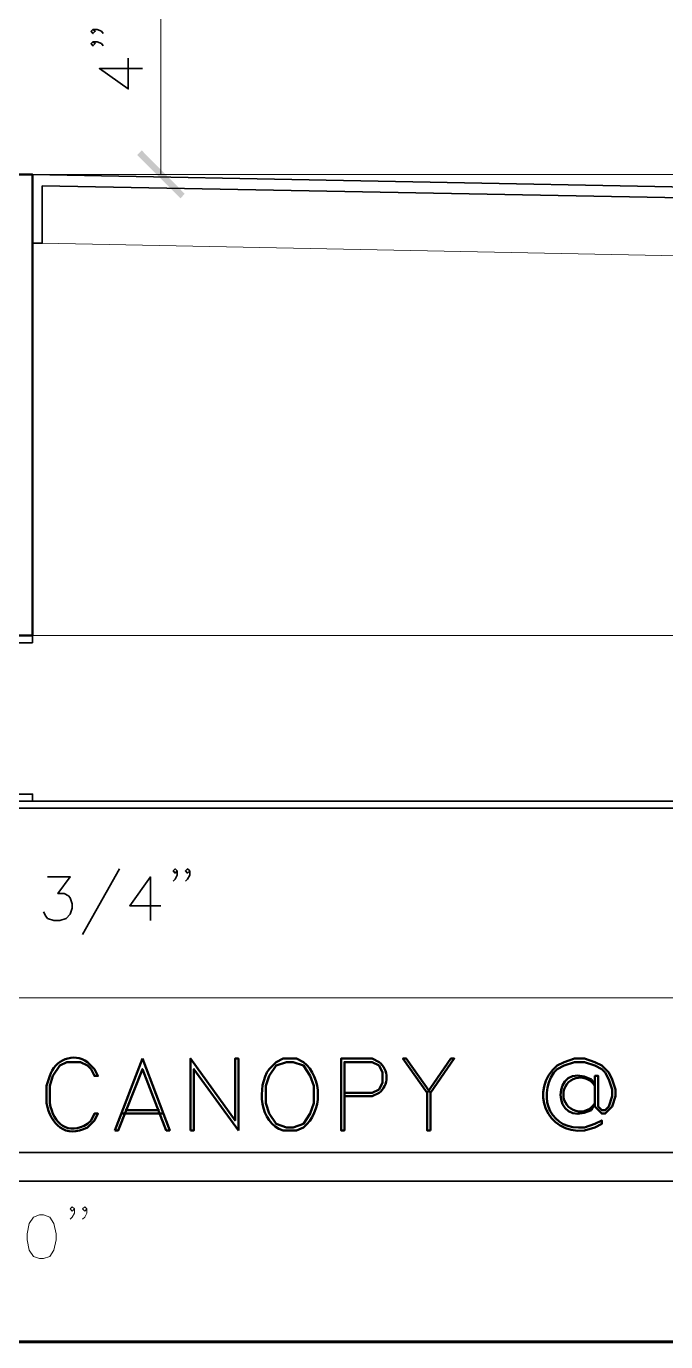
# Model space of a CAD drawing. Header units: inches. Extents: x 5 to 516, y -193 to 129.
# Drawn here: x 85.877 to 87.727, y -169.692 to -165.887 of the extents above; entities that cross this region are included whole.
import ezdxf

# ---------------------------------------------------------------- set-up
doc = ezdxf.new("R2010")
doc.units = ezdxf.units.IN
doc.header["$MEASUREMENT"] = 0
doc.layers.add('PDF8_Geometry', color=7, linetype='Continuous')
doc.layers.add('PDF8_Solid Fills', color=7, linetype='Continuous')

msp = doc.modelspace()

# ---------------------------------------------------------------- hatches: boundary and pattern name
at = {"layer": 'PDF8_Solid Fills', "transparency": 33554559}
msp.add_hatch(color=256, dxfattribs=at).paths.add_polyline_path([(86.2110717, -166.2457823), (86.1977384, -166.2591156), (86.3232945, -166.3846706), (86.3355162, -166.3713378)])

# ---------------------------------------------------------------- linework, layer by layer
at = {"layer": 'PDF8_Geometry', "lineweight": 15}
for points in [[(86.2666273, -165.6491138), (86.2666273, -166.3157805)], [(85.8910712, -166.3157805), (91.2288492, -166.3157805)], [(85.9744045, -166.3157805), (86.3921823, -166.3157805)], [(90.8655159, -166.6124476), (85.9232932, -166.5146698)], [(85.8955154, -167.649114), (88.0932934, -167.649114)], [(91.5832939, -168.6980032), (85.5621821, -168.6980032), (85.1032931, -168.6980032)], [(86.0166273, -169.3080045), (86.0099606, -169.3146711), (86.004405, -169.3080045), (86.0099606, -169.3024489), (86.0166273, -169.3080045), (86.0166273, -169.3202267), (86.0099606, -169.3324489), (86.004405, -169.3380045)], [(86.0521814, -169.3080045), (86.0466258, -169.3146711), (86.0399592, -169.3080045), (86.0466258, -169.3024489), (86.0521814, -169.3080045), (86.0521814, -169.3202267), (86.0466258, -169.3324489), (86.0399592, -169.3380045)]]:
    msp.add_lwpolyline(points, dxfattribs=at)
at = {"layer": 'PDF8_Geometry', "lineweight": 35}
for points in [[(86.0699607, -165.8957818), (86.0766274, -165.9013373), (86.0699607, -165.908004), (86.0644051, -165.9013373), (86.0699607, -165.8957818), (86.0821829, -165.8957818), (86.0944051, -165.9013373), (86.0999607, -165.908004)], [(86.0699607, -165.9313382), (86.0766274, -165.9368937), (86.0699607, -165.9435604), (86.0644051, -165.9368937), (86.0699607, -165.9313382), (86.0821829, -165.9313382), (86.0944051, -165.9368937), (86.0999607, -165.9435604)], [(86.2132944, -166.009115), (86.0888499, -166.009115), (86.1721833, -166.0680039), (86.1721833, -165.979115)], [(90.8955158, -166.4124489), (85.8955154, -166.3157823)], [(85.9232932, -166.3480049), (85.9232932, -166.5146715), (85.8955154, -166.5146715), (85.8955154, -166.3157826)], [(90.8655159, -166.6124478), (90.8655159, -166.4413367), (85.9232932, -166.3480033)], [(85.1032926, -168.149114), (85.1032926, -167.649114), (85.8955149, -167.649114), (85.8955149, -167.6702251)], [(85.8955154, -167.6702254), (85.1455154, -167.6702254), (85.1366265, -167.6713365), (85.1299598, -167.6757809), (85.1255154, -167.6835587), (85.1244043, -167.6913365)], [(88.0932944, -168.1491148), (88.0932944, -168.1291148), (85.103294, -168.1291148)], [(85.8955154, -168.1291146), (85.8955154, -168.1080035), (85.1455154, -168.1080035)], [(88.0932944, -168.149114), (85.103294, -168.149114)], [(85.9388504, -168.348005), (86.0044059, -168.348005), (85.9688504, -168.3957828), (85.9866282, -168.3957828), (85.9988504, -168.4024495), (86.0044059, -168.408005), (86.0099615, -168.4257828), (86.0099615, -168.438005), (86.0044059, -168.4557828), (85.9921837, -168.468005), (85.9744059, -168.4735606), (85.9566282, -168.4735606), (85.9388504, -168.468005), (85.9332948, -168.4613384), (85.9266282, -168.4491161)], [(86.1466276, -168.3246715), (86.039961, -168.5146715)], [(86.2366274, -168.4735606), (86.2366274, -168.348005), (86.1766274, -168.4313384), (86.2666274, -168.4313384)], [(86.3132943, -168.3302257), (86.3077388, -168.3368924), (86.3021832, -168.3302257), (86.3077388, -168.3246701), (86.3132943, -168.3302257), (86.3132943, -168.3424479), (86.3077388, -168.3546701), (86.3021832, -168.3602257)], [(86.3499606, -168.3302257), (86.343294, -168.3368924), (86.3377384, -168.3302257), (86.343294, -168.3246701), (86.3499606, -168.3302257), (86.3499606, -168.3424479), (86.343294, -168.3546701), (86.3377384, -168.3602257)], [(84.0132928, -169.1446698), (90.1788489, -169.1446698)], [(84.0132928, -169.2280032), (90.1788489, -169.2280032)]]:
    msp.add_lwpolyline(points, dxfattribs=at)
at = {"layer": 'PDF8_Geometry', "lineweight": 50}
for points in [[(85.8955154, -167.6280029), (85.8955154, -167.649114), (85.8955154, -166.3157805), (85.5621821, -166.3157805), (85.5621821, -167.649114), (85.8955154, -167.649114)], [(85.9455145, -169.0024487), (85.9455145, -168.9524487), (85.9544034, -168.9235598), (85.9744034, -168.8935598), (85.9944034, -168.8835598), (86.0344034, -168.8835598), (86.0544034, -168.8935598), (86.0644034, -168.9035598), (86.0744034, -168.9235598), (86.0844034, -168.9235598), (86.0744034, -168.9035598), (86.0544034, -168.8835598)], [(86.2132939, -168.8735584), (86.1332939, -169.0813362)], [(86.2132939, -168.8735606), (86.2921828, -169.0813384), (86.2821828, -169.0813384), (86.2132939, -168.9035606), (86.1432939, -169.0813384), (86.1332939, -169.0813384)], [(86.4910717, -169.0813362), (86.4910717, -168.8735584), (86.4810717, -168.8735584), (86.4810717, -169.0524473), (86.3521828, -168.8735584), (86.3521828, -169.0813362)], [(86.6788487, -168.8835584), (86.6588487, -168.8735584), (86.6199598, -168.8735584), (86.5999598, -168.8835584), (86.5799598, -168.9035584)], [(87.0466283, -168.9724473), (86.9766282, -168.8735584), (86.9666282, -168.8735584), (87.0366283, -168.9724473), (87.0366283, -169.0813362), (87.0466283, -169.0813362)], [(87.0466267, -169.0813362), (87.0466267, -168.9724473), (87.1155156, -168.8735584), (87.1055156, -168.8735584), (87.0366267, -168.9724473)], [(87.4032949, -168.9135598), (87.413295, -168.9035598), (87.433295, -168.8935598), (87.463295, -168.8835598), (87.4921838, -168.8835598), (87.5221838, -168.8935598), (87.5421838, -168.9035598), (87.5521839, -168.9135598), (87.5621839, -168.9335598), (87.5721839, -168.9624487), (87.5721839, -168.9824487), (87.5621839, -169.0124487), (87.5521839, -169.0224487), (87.5421838, -169.0224487), (87.5321838, -169.0124487), (87.5321838, -168.9235598), (87.5221838, -168.9235598), (87.5221838, -169.0124487), (87.5421838, -169.0324487), (87.5521839, -169.0324487), (87.5721839, -169.0124487), (87.5821839, -168.9824487), (87.5821839, -168.9624487), (87.5721839, -168.9335598), (87.5621839, -168.9135598), (87.5421838, -168.8935598), (87.5221838, -168.8835598), (87.4921838, -168.8735598), (87.463295, -168.8735598), (87.433295, -168.8835598), (87.413295, -168.8935598)], [(85.9455145, -168.9235598), (85.9355145, -168.9524487), (85.9355145, -169.0024487)], [(86.4910701, -169.0813384), (86.3621812, -168.9035606), (86.3621812, -169.0813384), (86.3521812, -169.0813384)], [(86.0544034, -169.0724487), (86.0744034, -169.0524487), (86.0844034, -169.0324487), (86.0744034, -169.0324487), (86.0644034, -169.0524487), (86.0544034, -169.0624487)], [(86.153294, -169.0324488), (86.2721829, -169.0324488)], [(86.1632925, -169.0224481), (86.2621814, -169.0224481)], [(86.6199598, -169.0813362), (86.6588487, -169.0813362), (86.6788487, -169.0724473)], [(87.4921838, -169.0813376), (87.5221838, -169.0724487), (87.5421838, -169.0624487), (87.5421838, -169.0524487), (87.5221838, -169.0624487), (87.4921838, -169.0724487)]]:
    msp.add_lwpolyline(points, dxfattribs=at)
msp.add_lwpolyline([(86.6299606, -168.8835592), (86.5999606, -168.8935592), (86.5799606, -168.9235592), (86.5699606, -168.9524481), (86.5699606, -169.0024481), (86.5799606, -169.0324481), (86.5999606, -169.0624481), (86.6299606, -169.0724481), (86.6488495, -169.0724481), (86.6788495, -169.0624481), (86.6988495, -169.0324481), (86.7088495, -169.0024481), (86.7088495, -168.9524481), (86.6988495, -168.9235592), (86.6788495, -168.8935592), (86.6488495, -168.8835592)], close=True, dxfattribs=at)
for points in [[(86.7977387, -168.9824473), (86.8777387, -168.9824473), (86.8977387, -168.9724473, 0.4928125), (86.8977387, -168.8835584), (86.8777387, -168.8735584), (86.7877387, -168.8735584), (86.7877372, -169.081337), (86.7977372, -169.081337), (86.7977372, -168.8835592), (86.8777372, -168.8835592), (86.8977372, -168.8935592), (86.9077372, -168.9135592), (86.9077372, -168.9424481), (86.8977372, -168.9624481), (86.8777372, -168.9724481), (86.7977372, -168.9724481)], [(87.5121838, -169.0224475), (87.5221838, -169.0024475, -3.649561106), (87.5221838, -168.9524475), (87.5121838, -168.9335586)]]:
    msp.add_lwpolyline(points, format="xyb", dxfattribs=at)
at = {"layer": 'PDF8_Geometry', "lineweight": 15}
msp.add_lwpolyline([(85.9155169, -169.3257815), (85.8977391, -169.3324482), (85.8855169, -169.350226), (85.8799613, -169.380226), (85.8799613, -169.3980037), (85.8855169, -169.4280037), (85.8977391, -169.4457815), (85.9155169, -169.4513371), (85.926628, -169.4513371), (85.9455169, -169.4457815), (85.956628, -169.4280037), (85.9632947, -169.3980037), (85.9632947, -169.380226), (85.956628, -169.350226), (85.9455169, -169.3324482), (85.926628, -169.3257815)], close=True, dxfattribs=at)
at = {"layer": 'PDF8_Geometry', "lineweight": 60}
msp.add_lwpolyline([(113.9132959, -169.6924491), (71.5799591, -169.6924491), (113.9132959, -169.6924491)], dxfattribs=at)
at = {"layer": 'PDF8_Geometry', "lineweight": 50}
for points in [[(86.0544034, -168.8835598), (86.0144034, -168.8542265), (85.9579405, -168.877745), (85.9455145, -168.9235598)], [(86.6788487, -169.0724473), (86.7348302, -169.028614), (86.7350339, -168.9273733), (86.6788487, -168.8835584)], [(87.5121838, -168.9335586), (87.3929987, -168.872466), (87.3939987, -169.0832809), (87.5121838, -169.0224475)], [(86.5799598, -168.9035584), (86.5428302, -168.9554103), (86.552108, -169.0602066), (86.6199598, -169.0813362)], [(87.413295, -168.8935598), (87.3307949, -168.9627635), (87.3819987, -169.0946339), (87.4921838, -169.0813376)], [(87.4921838, -169.0724487), (87.3962024, -169.0828191), (87.3540542, -168.9899672), (87.4032949, -168.9135598)], [(85.9355145, -169.0024487), (85.947459, -169.0639857), (85.9907738, -169.1058931), (86.0544034, -169.0724487)], [(85.9455145, -169.0024487), (85.9547738, -169.0624487), (85.9992923, -169.0964302), (86.0544034, -169.0624487)]]:
    msp.add_open_spline(points, degree=3, dxfattribs=at)

doc.saveas('drawing.dxf')
